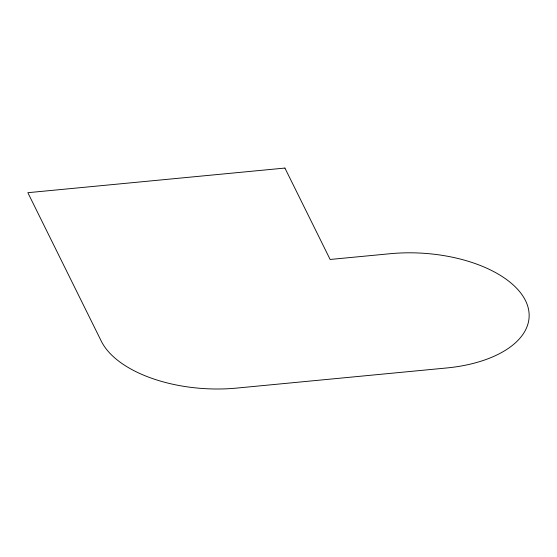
<?xml version="1.0" encoding="UTF-8"?>
<svg xmlns="http://www.w3.org/2000/svg" width="557" height="557" viewBox="0 0 557 557"><rect width="100%" height="100%" fill="white"/><g stroke="black" fill="none" stroke-linecap="round" stroke-linejoin="round"><path stroke-width="0.84" d="M284.919 168.061L27.85 192.694L101.325 341.225A110.913 57.789 3.3 0 0 236.69 388.09L446.63 367.975A110.913 57.789 3.3 0 0 525.488 300.585A110.913 57.789 3.3 0 0 390.116 253.72L330.134 259.465L284.919 168.061"/></g></svg>
